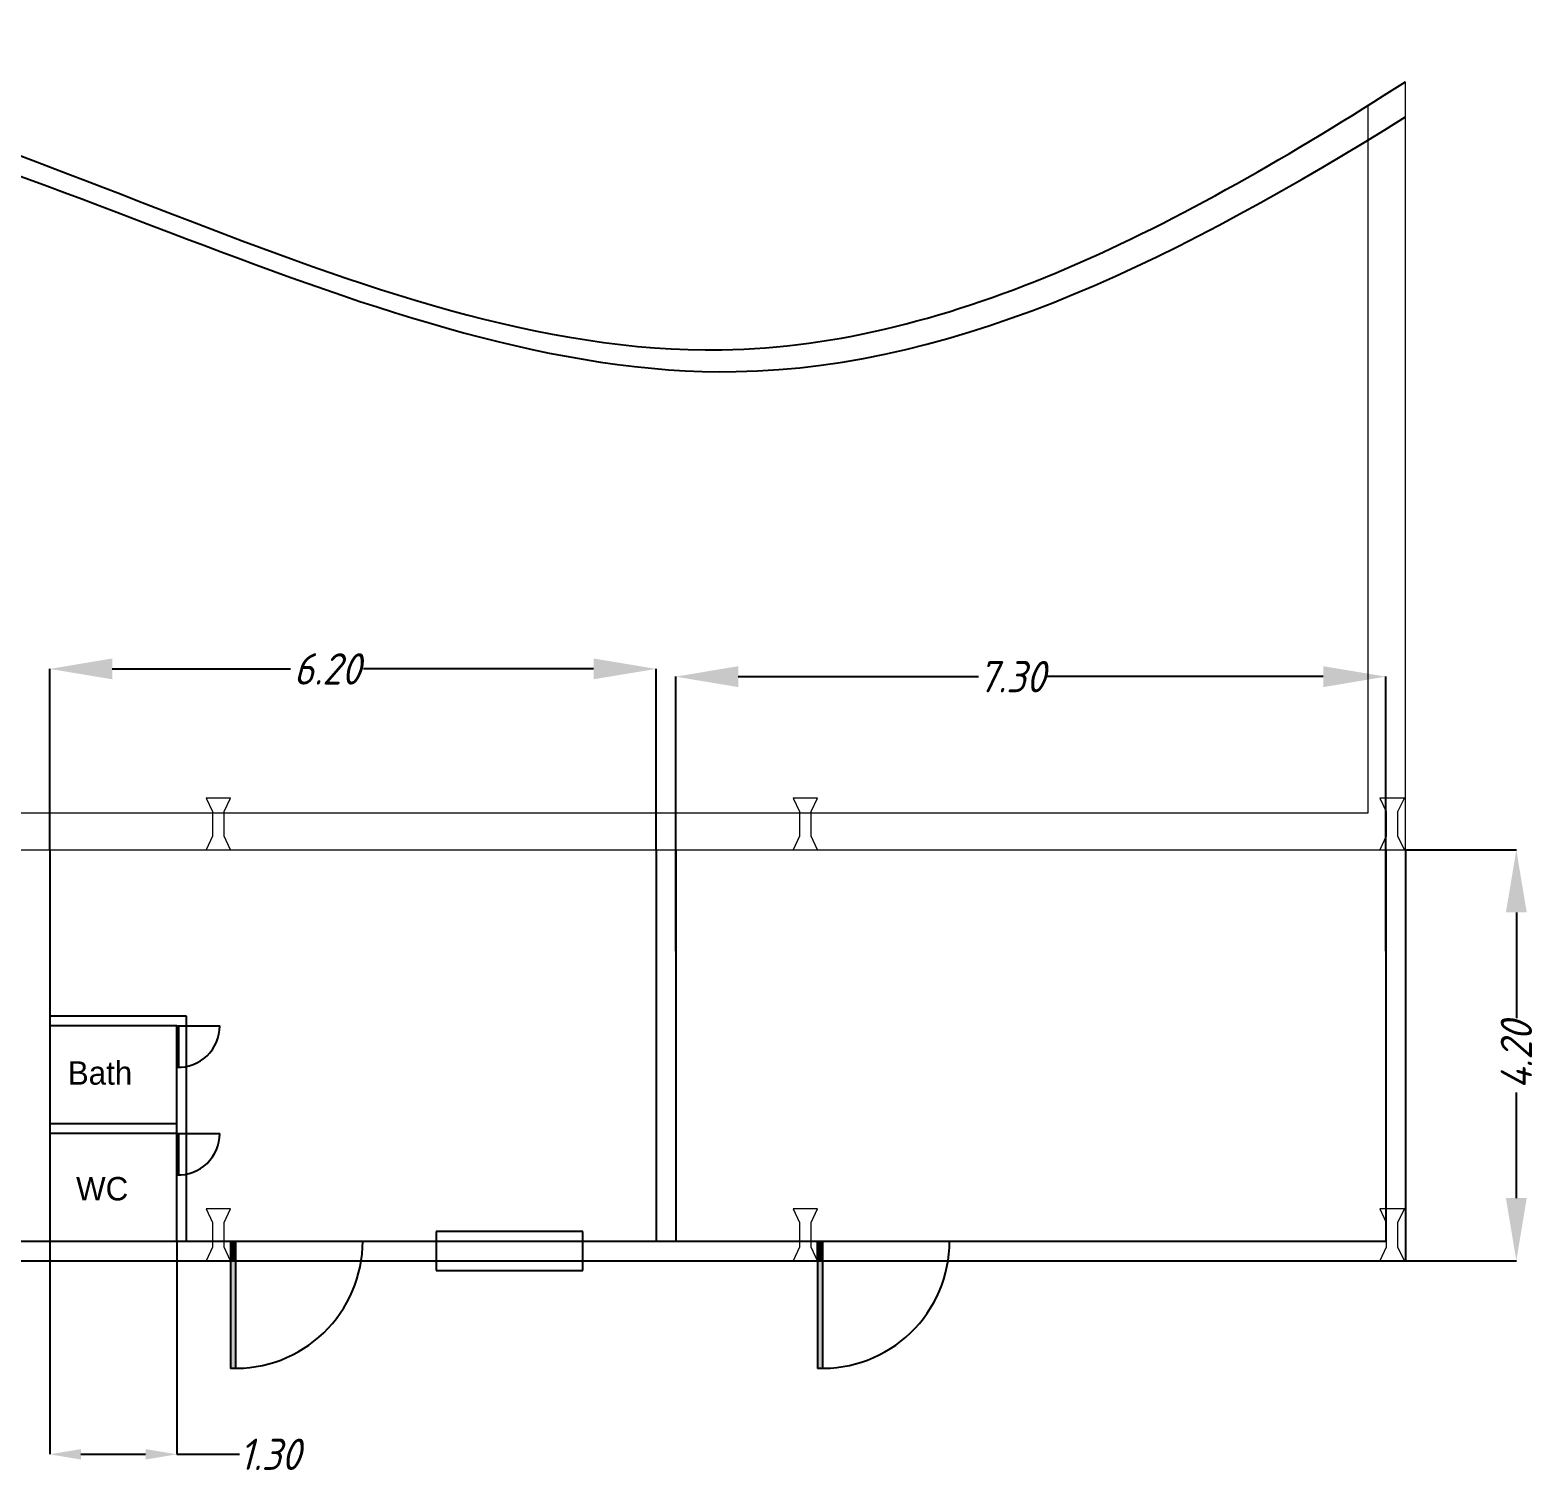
# Model space of a CAD drawing. Header units: millimetres. Extents: x 160413 to 1199701, y -1249241 to 191487.
# Drawn here: x 364247 to 379652, y -685722 to -670953 of the extents above; entities that cross this region are included whole.
import ezdxf

# ---------------------------------------------------------------- set-up
doc = ezdxf.new("R2010")
doc.units = ezdxf.units.MM
doc.header["$PDSIZE"] = -1
doc.styles.add('Geniso', font='geniso.shx', dxfattribs={"oblique": 15})
doc.dimstyles.new('Scale 1B2', dxfattribs={"dimscale": 0.32, "dimtxt": 1500, "dimasz": 2500, "dimexe": 0.18, "dimexo": 0.0625, "dimgap": 0.09, "dimtad": 0, "dimlfac": 0.001, "dimzin": 0, "dimdsep": 46, "dimtxsty": 'Geniso', "dimcen": 0.09, "dimclrd": 1, "dimclre": 1, "dimadec": 0, "dimazin": 0, "dimtfac": 1, "dimtofl": 0, "dimtmove": 0, "dimatfit": 3, "dimfxl": 1, "dimtolj": 1, "dimtzin": 0, "dimarcsym": 0})
pattern_1 = [(0, (67563.232, -121404.761), (0, 6.985), [5.08, -1.905]), (90, (67563.232, -121404.761), (-6.985, 4e-16), [5.08, -1.905])]
pattern_2 = [(0, (73563.232, -121404.761), (0, 6.985), [5.08, -1.905]), (90, (73563.232, -121404.761), (-6.985, 4e-16), [5.08, -1.905])]
pattern_3 = [(0, (268658.5938, -498506.4377), (0, 2.270125), [1.651, -0.619125]), (90, (268658.5938, -498506.4377), (-2.270125, 1e-16), [1.651, -0.619125])]
pattern_4 = [(0, (268658.5938, -499606.4377), (0, 2.270125), [1.651, -0.619125]), (90, (268658.5938, -499606.4377), (-2.270125, 1e-16), [1.651, -0.619125])]

# ---------------------------------------------------------------- blocks, each defined once
blk = doc.blocks.new('*D257')
at = {"color": 1, "lineweight": -2, "transparency": 16777216}
for p, q in [((364447, -679333), (364447, -677483)), ((365087, -677483), (366910, -677483)), ((370007, -677483), (367656, -677483)), ((370647, -679333), (370647, -677483))]:
    blk.add_line(p, q, dxfattribs=at)
at = {"color": 1, "transparency": 16777216}
for points in [[(365087, -677376), (365087, -677589), (364447, -677483)], [(370007, -677376), (370007, -677589), (370647, -677483)]]:
    blk.add_solid(points, dxfattribs=at)
at = {"layer": 'Defpoints', "color": 0, "transparency": 16777216}
for p in [(370647, -677483), (364447, -679333), (370647, -679333)]:
    blk.add_point(p, dxfattribs=at)
at = {"color": 0, "transparency": 16777216, "insert": (367283, -677483), "char_height": 320, "attachment_point": 5, "style": 'Geniso'}
blk.add_mtext('\\A1;6.20', dxfattribs=at)
blk = doc.blocks.new('*D258')
at = {"color": 1, "lineweight": -2, "transparency": 16777216}
for p, q in [((370847, -680370), (370847, -677562)), ((371487, -677562), (373942, -677562)), ((377467, -677562), (374623, -677562)), ((378107, -680370), (378107, -677562))]:
    blk.add_line(p, q, dxfattribs=at)
at = {"color": 1, "transparency": 16777216}
for points in [[(371487, -677455), (371487, -677669), (370847, -677562)], [(377467, -677455), (377467, -677669), (378107, -677562)]]:
    blk.add_solid(points, dxfattribs=at)
at = {"layer": 'Defpoints', "color": 0, "transparency": 16777216}
for p in [(378107, -677562), (370847, -680370), (378107, -680370)]:
    blk.add_point(p, dxfattribs=at)
at = {"color": 0, "transparency": 16777216, "insert": (374282, -677562), "char_height": 320, "attachment_point": 5, "style": 'Geniso'}
blk.add_mtext('\\A1;7.30', dxfattribs=at)
blk = doc.blocks.new('*D259')
at = {"color": 1, "lineweight": -2, "transparency": 16777216}
for p, q in [((378307, -679333), (379442, -679333)), ((379442, -679973), (379442, -681053)), ((379442, -682893), (379442, -681813)), ((378307, -683533), (379442, -683533))]:
    blk.add_line(p, q, dxfattribs=at)
at = {"color": 1, "transparency": 16777216}
for points in [[(379335, -679973), (379548, -679973), (379442, -679333)], [(379335, -682893), (379548, -682893), (379442, -683533)]]:
    blk.add_solid(points, dxfattribs=at)
at = {"layer": 'Defpoints', "color": 0, "transparency": 16777216}
for p in [(378307, -679333), (378307, -683533), (379442, -683533)]:
    blk.add_point(p, dxfattribs=at)
at = {"color": 0, "transparency": 16777216, "insert": (379442, -681433), "char_height": 320, "attachment_point": 5, "rotation": 90, "style": 'Geniso'}
blk.add_mtext('\\A1;4.20', dxfattribs=at)
blk = doc.blocks.new('*D293')
at = {"color": 1, "lineweight": -2, "transparency": 16777216}
for p, q in [((364447, -683333), (364447, -685512)), ((365747, -683333), (365747, -685512)), ((364767, -685512), (365427, -685512)), ((365747, -685512), (366387, -685512))]:
    blk.add_line(p, q, dxfattribs=at)
at = {"color": 1, "transparency": 16777216}
for points in [[(364767, -685459), (364767, -685566), (364447, -685512)], [(365427, -685459), (365427, -685566), (365747, -685512)]]:
    blk.add_solid(points, dxfattribs=at)
at = {"layer": 'Defpoints', "color": 0, "transparency": 16777216}
for p in [(364447, -683333), (365747, -683333), (364447, -685512)]:
    blk.add_point(p, dxfattribs=at)
at = {"color": 0, "transparency": 16777216, "insert": (366698, -685512), "char_height": 320, "attachment_point": 5, "style": 'Geniso'}
blk.add_mtext('\\A1;1.30', dxfattribs=at)

msp = doc.modelspace()

# ---------------------------------------------------------------- hatches: boundary and pattern name
h = msp.add_hatch()
h.set_pattern_fill('ANGLE', color=1, scale=0.325)
h.set_pattern_definition(pattern_3)
h.paths.add_polyline_path([(365763.351, -681133.171), (365747.101, -681133.171), (365747.101, -681198.171), (365763.351, -681198.171)])
h = msp.add_hatch()
h.set_pattern_fill('ANGLE', color=1, scale=0.325)
h.set_pattern_definition(pattern_3)
h.paths.add_polyline_path([(365763.351, -681198.171), (365747.101, -681198.171), (365747.101, -681555.358, 0.009618053), (365763.351, -681555.671)])
h = msp.add_hatch()
h.set_pattern_fill('ANGLE', color=1, scale=0.325)
h.set_pattern_definition(pattern_4)
h.paths.add_polyline_path([(365763.351, -682233.171), (365747.101, -682233.171), (365747.101, -682298.171), (365763.351, -682298.171)])
h = msp.add_hatch()
h.set_pattern_fill('ANGLE', color=1, scale=0.325)
h.set_pattern_definition(pattern_4)
h.paths.add_polyline_path([(365763.351, -682298.171), (365747.101, -682298.171), (365747.101, -682655.358, 0.009618053), (365763.351, -682655.671)])
h = msp.add_hatch()
h.set_pattern_fill('ANGLE', color=1)
h.set_pattern_definition(pattern_1)
h.paths.add_polyline_path([(366347.101, -683333.171), (366297.101, -683333.171), (366297.101, -683533.171), (366347.101, -683533.171)])
h = msp.add_hatch()
h.set_pattern_fill('ANGLE', color=1)
h.set_pattern_definition(pattern_2)
h.paths.add_polyline_path([(372347.101, -683333.171), (372297.101, -683333.171), (372297.101, -683533.171), (372347.101, -683533.171)])
h = msp.add_hatch()
h.set_pattern_fill('ANGLE', color=1)
h.set_pattern_definition(pattern_1)
h.paths.add_polyline_path([(366347.101, -683533.171), (366297.101, -683533.171), (366297.101, -684632.209, 0.009618053), (366347.101, -684633.171)])
h = msp.add_hatch()
h.set_pattern_fill('ANGLE', color=1)
h.set_pattern_definition(pattern_2)
h.paths.add_polyline_path([(372347.101, -683533.171), (372297.101, -683533.171), (372297.101, -684632.209, 0.009618053), (372347.101, -684633.171)])

# ---------------------------------------------------------------- linework, layer by layer
at = {"color": 7, "lineweight": 18}
for p, q in [((378307.096, -679333.171), (378307.096, -671481.826)), ((377927.098, -678953.17), (377927.098, -671722.052)), ((354427.098, -678953.17), (377927.098, -678953.17)), ((354247.098, -679333.171), (378107.099, -679333.171)), ((378107.099, -679333.171), (378307.096, -679333.171)), ((378107.099, -683533.171), (378307.096, -683533.171))]:
    msp.add_line(p, q, dxfattribs=at)
at = {"color": 3, "lineweight": 18}
for p, q in [((366047.101, -678803.17), (366112.559, -678941.943)), ((366297.101, -678803.17), (366047.101, -678803.17)), ((366231.643, -678941.943), (366297.101, -678803.17)), ((372047.101, -678803.17), (372112.559, -678941.943)), ((372297.101, -678803.17), (372047.101, -678803.17)), ((372231.643, -678941.943), (372297.101, -678803.17)), ((378047.101, -678803.17), (378112.559, -678941.943)), ((378297.101, -678803.17), (378047.101, -678803.17)), ((378231.643, -678941.943), (378297.101, -678803.17)), ((366112.559, -678941.943), (366112.559, -679194.4)), ((366231.643, -679194.4), (366231.643, -678941.943)), ((372112.559, -678941.943), (372112.559, -679194.4)), ((372231.643, -679194.4), (372231.643, -678941.943)), ((378112.559, -678941.943), (378112.559, -679194.4)), ((378231.643, -679194.4), (378231.643, -678941.943)), ((366112.559, -679194.4), (366047.101, -679333.171)), ((366047.101, -679333.171), (366247.098, -679333.171)), ((366047.101, -679333.171), (366297.101, -679333.171)), ((366297.101, -679333.171), (366231.643, -679194.4)), ((372112.559, -679194.4), (372047.101, -679333.171)), ((372047.101, -679333.171), (372247.098, -679333.171)), ((372047.101, -679333.171), (372297.101, -679333.171)), ((372297.101, -679333.171), (372231.643, -679194.4)), ((378112.559, -679194.4), (378047.101, -679333.171)), ((378047.101, -679333.171), (378247.098, -679333.171)), ((378047.101, -679333.171), (378297.101, -679333.171)), ((378297.101, -679333.171), (378231.643, -679194.4)), ((366047.101, -683003.17), (366112.559, -683141.943)), ((366297.101, -683003.17), (366047.101, -683003.17)), ((366231.643, -683141.943), (366297.101, -683003.17)), ((372047.101, -683003.17), (372112.559, -683141.943)), ((372297.101, -683003.17), (372047.101, -683003.17)), ((372231.643, -683141.943), (372297.101, -683003.17)), ((378047.101, -683003.17), (378112.559, -683141.943)), ((378297.101, -683003.17), (378047.101, -683003.17)), ((378231.643, -683141.943), (378297.101, -683003.17)), ((366112.559, -683141.943), (366112.559, -683394.4)), ((366231.643, -683394.4), (366231.643, -683141.943)), ((372112.559, -683141.943), (372112.559, -683394.4)), ((372231.643, -683394.4), (372231.643, -683141.943)), ((378112.559, -683141.943), (378112.559, -683394.4)), ((378231.643, -683394.4), (378231.643, -683141.943)), ((366112.559, -683394.4), (366047.101, -683533.171)), ((366297.101, -683533.171), (366231.643, -683394.4)), ((372112.559, -683394.4), (372047.101, -683533.171)), ((372297.101, -683533.171), (372231.643, -683394.4)), ((378112.559, -683394.4), (378047.101, -683533.171)), ((378297.101, -683533.171), (378231.643, -683394.4)), ((366047.101, -683533.171), (366247.098, -683533.171)), ((366047.101, -683533.171), (366297.101, -683533.171)), ((372047.101, -683533.171), (372247.098, -683533.171)), ((372047.101, -683533.171), (372297.101, -683533.171)), ((378047.101, -683533.171), (378247.098, -683533.171)), ((378047.101, -683533.171), (378297.101, -683533.171))]:
    msp.add_line(p, q, dxfattribs=at)
for p, q in [((364447.101, -679333.171), (364447.101, -683333.171)), ((370647.101, -679333.171), (370647.101, -683333.171)), ((370847.101, -679333.171), (370847.101, -683333.171)), ((378107.096, -679333.171), (378107.096, -683333.171)), ((378307.096, -679333.171), (378307.096, -683533.171)), ((365763.351, -681133.171), (365763.351, -681198.171)), ((365763.351, -682233.171), (365763.351, -682298.171)), ((357997.101, -683333.171), (365747.101, -683333.171)), ((365747.101, -683333.171), (373047.101, -683333.171)), ((366347.101, -683333.171), (366347.101, -683533.171)), ((372347.101, -683333.171), (372347.101, -683533.171)), ((373047.101, -683333.171), (378107.096, -683333.171)), ((354047.101, -683533.171), (378307.096, -683533.171))]:
    msp.add_line(p, q)
at = {"color": 1}
for p, q in [((365847.101, -681033.171), (364447.101, -681033.171)), ((365847.101, -683333.171), (365847.101, -681033.171)), ((365747.101, -681133.171), (364447.101, -681133.171)), ((365747.101, -683333.171), (365747.101, -681133.171)), ((365747.101, -681133.171), (366185.851, -681133.171)), ((365747.101, -681133.171), (365747.101, -681555.671)), ((365763.351, -681133.171), (365763.351, -681555.671)), ((365747.101, -682133.171), (364447.101, -682133.171)), ((365747.101, -682233.171), (364447.101, -682233.171)), ((365747.101, -682233.171), (366185.851, -682233.171)), ((365747.101, -682233.171), (365747.101, -682655.671)), ((365763.351, -682233.171), (365763.351, -682655.671)), ((366297.101, -683333.171), (367647.101, -683333.171)), ((366297.101, -683333.171), (366297.101, -684633.171)), ((366347.101, -683333.171), (366347.101, -684633.171)), ((372297.101, -683333.171), (373647.101, -683333.171)), ((372297.101, -683333.171), (372297.101, -684633.171)), ((372347.101, -683333.171), (372347.101, -684633.171))]:
    msp.add_line(p, q, dxfattribs=at)
at = {"color": 2}
for p, q in [((368397.101, -683233.171), (368397.101, -683633.171)), ((369897.101, -683233.171), (368397.101, -683233.171)), ((369897.101, -683633.171), (369897.101, -683233.171)), ((368397.101, -683633.171), (369897.101, -683633.171))]:
    msp.add_line(p, q, dxfattribs=at)
at = {"color": 3}
msp.add_line((372297.101, -683533.171), (372297.101, -684632.209), dxfattribs=at)
at = {"color": 1}
for centre, radius in [((365763.351, -681133.171), 422.5), ((365763.351, -682233.171), 422.5), ((366347.101, -683333.171), 1300), ((372347.101, -683333.171), 1300)]:
    msp.add_arc(centre, radius, 267.7957725, 0, dxfattribs=at)
for points, knots in [([(354047.101, -672102.354), (356020.192, -671420.833), (361810.773, -670047.632), (370135.966, -676088.008), (376010.963, -672947.632), (378307.096, -671481.826)], [2956.650373411, 2956.650373411, 2956.650373411, 2956.650373411, 9041.136814659, 20798.255713375, 28415.873704939, 28415.873704939, 28415.873704939, 28415.873704939]), ([(354047.101, -672444.224), (356067.494, -671738.517), (361899.942, -670309.382), (370221.839, -676242.029), (376057.727, -673240.47), (378307.096, -671840.036)], [2809.375264673, 2809.375264673, 2809.375264673, 2809.375264673, 9041.136814659, 20781.414648655, 28219.79796119, 28219.79796119, 28219.79796119, 28219.79796119])]:
    msp.add_open_spline(points, degree=3, knots=knots, dxfattribs=at)

# ---------------------------------------------------------------- texts
at = {"color": 1, "char_height": 239.5318, "attachment_point": 1}
for s, insert in [('Bath', (364632.294, -681493.868)), ('WC', (364716.901, -682677.226))]:
    msp.add_mtext_dynamic_manual_height_columns(s, width=292.05381, gutter_width=1197.659, heights=[0], dxfattribs=dict(at, insert=insert))

# ---------------------------------------------------------------- dimensions: what is measured, and where the dimension line sits
at = {"color": 1}
for base, p1, p2, override, picture, middle in [((370647.101, -677482.647), (364447.101, -679333.171), (370647.101, -679333.171), {"dimtxt": 1000, "dimasz": 2000}, '*D257', (367283.042, -677482.647)), ((364447.101, -685512.251), (365747.101, -683333.171), (364447.101, -683333.171), {"dimtxt": 1000, "dimasz": 1000}, '*D293', (366697.687, -685512.251))]:
    dim = msp.add_linear_dim(base=base, p1=p1, p2=p2, dimstyle='Scale 1B2', override=override, dxfattribs=at)
    dim.commit()
    dim.dimension.update_dxf_attribs({"geometry": picture, "text_midpoint": middle, "dimtype": 160})
dim = msp.add_linear_dim(base=(378107.096, -677562.163), p1=(370847.101, -680370.478), p2=(378107.096, -680370.478), text='7.30', dimstyle='Scale 1B2', override={"dimtxt": 1000, "dimasz": 2000}, dxfattribs=at)
dim.commit()
dim.dimension.update_dxf_attribs({"geometry": '*D258', "text_midpoint": (374282.233, -677562.163), "dimtype": 160})
dim = msp.add_linear_dim(base=(379441.741, -683533.171), p1=(378307.096, -679333.171), p2=(378307.096, -683533.171), angle=90, dimstyle='Scale 1B2', override={"dimtxt": 1000, "dimasz": 2000}, dxfattribs=at)
dim.commit()
dim.dimension.update_dxf_attribs({"geometry": '*D259', "text_midpoint": (379441.741, -681433.171)})

doc.saveas('drawing.dxf')
